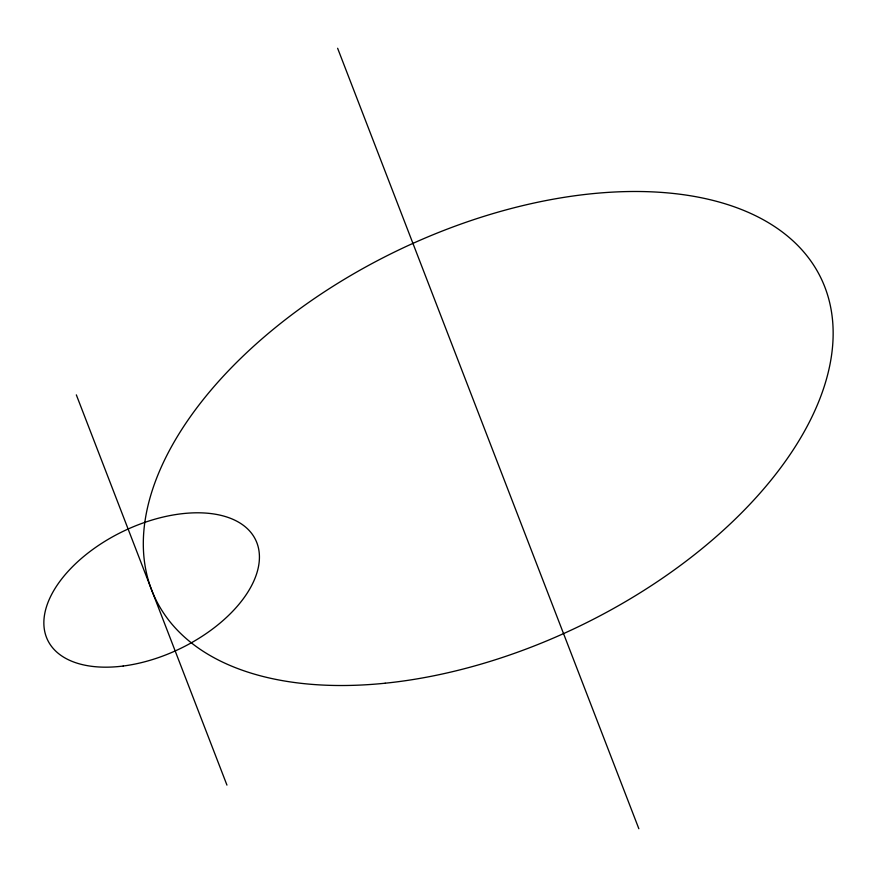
<?xml version="1.0" encoding="UTF-8"?>
<svg xmlns="http://www.w3.org/2000/svg" width="877" height="877" viewBox="0 0 877 877"><rect width="100%" height="100%" fill="white"/><g stroke="black" fill="none" stroke-linecap="round" stroke-linejoin="round"><path stroke-width="1.32" d="M337.623 48.268L638.851 828.732M76.332 394.869L226.946 785.101M123.197 666.027A115.435 65.216 -25.7 0 0 255.898 540.451A115.435 65.216 -25.7 0 0 75.817 563.483A115.435 65.216 -25.7 0 0 123.197 666.027M385.156 683.216A369.381 208.682 -25.7 0 0 824.829 287.009A369.381 208.682 -25.7 0 0 254.714 345.275A369.381 208.682 -25.7 0 0 385.156 683.216"/></g></svg>
